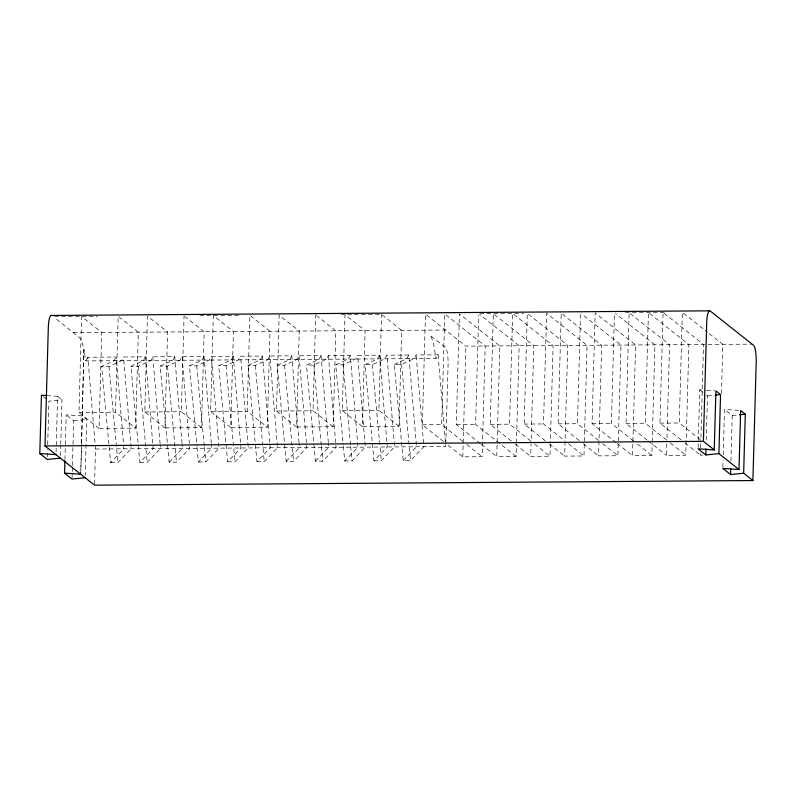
<?xml version="1.0" encoding="UTF-8"?>
<svg xmlns="http://www.w3.org/2000/svg" width="796" height="796" viewBox="0 0 796 796"><rect width="100%" height="100%" fill="white"/><g stroke="black" fill="none" stroke-linecap="round" stroke-linejoin="round"><path stroke-width="0.6" stroke-dasharray="3.98 2.98" d="M81.491 444.646L80.764 473.013L81.56 444.486M81.52 443.412L83.928 349.663L83.222 346.29L81.491 340.648L79.729 337.693L54.198 317.475M47.352 456.974L47.561 449.531M47.7 444.566L48.914 401.154L61.998 399.831L60.755 444.476M56.048 452.168L57.611 396.358L47.203 395.632M60.446 455.64L60.725 445.72M64.934 459.481L65.312 445.84M65.352 444.596L66.177 414.835L82.356 415.96L86.754 419.432L85.202 475.242M72.078 477.819L72.217 472.854M72.247 471.61L72.386 466.655M72.416 465.411L72.973 445.571M73.013 444.327L73.67 420.766L66.177 414.835M99.062 428.377L78.953 412.447L81.63 316.519L101.739 332.449L99.062 428.377L135.638 428.119L138.315 332.191L118.206 316.261L115.529 412.189L135.638 428.119M81.6 443.243L83.928 349.663L85.799 360.926L436.059 358.479L438.108 354.807L416.159 354.956L414.109 358.628L401.592 364.409L394.279 364.459L403.234 460.585L410.557 460.536L423.84 446.705L416.159 354.956M94.545 483.948L95.52 449.004L87.849 357.255L116.226 357.056L123.907 448.805L110.624 462.635L101.659 366.508L114.176 360.727L116.226 357.056M164.901 427.91L144.782 411.98L147.469 316.062L167.578 331.992L164.901 427.91L201.478 427.661L204.154 331.733L185 316.559M201.478 427.661L181.369 411.731L184.045 315.803M230.74 427.452L210.622 411.522L213.308 315.594L233.417 331.524L230.74 427.452L267.317 427.193L269.993 331.265L249.884 315.345L247.208 411.263L267.317 427.193M296.58 426.994L276.461 411.064L279.147 315.136L299.256 331.066L296.58 426.994L333.156 426.736L335.832 330.808L316.679 315.644M333.156 426.736L313.047 410.806L315.723 314.878M362.419 426.527L342.3 410.607L344.986 314.679L365.095 330.609L362.419 426.527L398.995 426.278L401.672 330.35L381.563 314.42L341.325 314.699M398.995 426.278L378.876 410.348L381.563 314.42M443.551 441.571L422.358 424.795L425.452 314.112L465.899 346.151L752.081 344.141M462.864 441.442L441.671 424.666L444.765 313.982L485.212 346.011L482.127 456.695L462.814 456.824L447.402 444.626M445.85 444.078L448.068 364.648A14.965 3.124 89.6 0 0 445.392 347.434L429.989 335.235C434.616 341.972 434.228 350.797 436.059 358.479M480.386 443.621L456.307 424.557L459.401 313.873L499.848 345.912L496.754 456.596L516.067 456.456L516.415 444.158M462.814 456.824L465.899 346.151M516.067 456.456L475.62 424.427L478.675 314.967M511.44 441.103L490.246 424.318L493.341 313.634L533.788 345.673L531.071 442.825M530.753 440.964L509.559 424.188L512.654 313.505L553.101 345.534L550.384 442.695M516.445 442.924L519.161 345.772L479.67 314.5M545.379 440.865L524.196 424.079L527.28 313.405L567.737 345.434L564.643 456.118L583.956 455.979L587.05 345.295L546.593 313.266L543.509 423.95L564.692 440.725M550.354 443.919L550.006 456.217L530.693 456.357L531.041 444.059M579.319 440.626L558.135 423.85L561.23 313.166L601.677 345.195L598.582 455.879L617.895 455.74L620.989 345.056L581.508 313.793M598.632 440.486L577.448 423.711L580.543 313.027M616.154 442.675L592.075 423.611L595.169 312.928L635.616 344.957L632.531 455.64L651.844 455.501L652.183 443.203M633.546 441.014L611.388 423.472L614.452 314.022M647.208 440.148L626.024 423.373L629.119 312.689L669.565 344.718L666.919 439.412M666.521 440.019L645.337 423.233L648.432 312.549L688.878 344.588L686.232 439.283M652.222 441.979L654.929 344.827L615.447 313.554M681.157 439.909L659.964 423.134L663.058 312.45L703.505 344.479L700.798 441.641M686.202 440.506L685.784 455.272L666.471 455.402L666.889 440.646M700.47 439.78L679.277 422.994L682.371 312.311L707.415 332.141M698.112 447.581L699.724 389.781L705.505 390.189M702.828 455.153L700.42 455.163L700.48 452.705M700.619 447.79L700.759 442.865M706.221 440.188L707.465 395.91L704.56 393.612M721.445 393.542L722.818 344.35L708.37 332.907M722.867 467.192L723.067 459.809M723.206 454.894L724.479 409.383L739.504 410.428M730.947 461.013L732.211 415.512L724.479 409.383M85.799 360.926L87.849 357.255M145.489 356.857L143.439 360.528L130.922 366.299L139.877 462.436L153.17 448.606L145.489 356.857L123.539 357.006L121.489 360.678L108.982 366.459L101.659 366.508M182.015 443.501L174.752 356.648L152.802 356.807L150.752 360.479L138.235 366.25L130.922 366.299M174.752 356.648L172.702 360.319L160.185 366.1L169.14 462.227L176.463 462.178L189.746 448.347L189.438 444.675M211.278 443.302L204.015 356.449L182.065 356.598L180.015 360.27L167.498 366.051L160.185 366.1M204.015 356.449L201.965 360.12L189.448 365.891L196.911 445.999M233.278 356.24L231.228 359.911L218.711 365.682L227.666 461.819L240.949 447.989L233.278 356.24L211.328 356.399L209.278 360.071L196.761 365.842L189.448 365.891M262.541 356.041L260.491 359.712L247.974 365.483L256.929 461.61L270.212 447.79L262.541 356.041L240.591 356.19L238.541 359.862L226.024 365.633L218.711 365.682M299.067 442.685L291.794 355.832L269.854 355.981L267.804 359.653L255.287 365.434L247.974 365.483M291.794 355.832L289.744 359.503L277.237 365.274L286.192 461.411L293.505 461.362L306.788 447.531L306.48 443.86M328.33 442.486L321.057 355.623L299.117 355.782L297.067 359.454L284.55 365.225L277.237 365.274M321.057 355.623L319.007 359.295L306.49 365.075L315.455 461.202L322.768 461.153L336.051 447.322L335.743 443.651M343.335 446.208L344.718 461.003L358.001 447.173L350.32 355.424L328.38 355.573L326.33 359.245L313.813 365.026L306.49 365.075M350.32 355.424L348.27 359.095L335.753 364.866L343.225 444.974M379.583 355.215L377.533 358.887L365.016 364.668L373.971 460.794L387.264 446.964L379.583 355.215L357.633 355.374L355.583 359.046L343.076 364.817L335.753 364.866M403.234 460.585L416.527 446.765L408.845 355.016L386.896 355.165L384.846 358.837L372.329 364.608L365.016 364.668M408.845 355.016L406.796 358.688L394.279 364.459M110.624 462.635L117.937 462.585L131.221 448.755L123.539 357.006M139.877 462.436L147.2 462.376L160.484 448.556L160.175 444.884M169.14 462.227L182.433 448.397L182.125 444.725M197.03 447.233L198.403 462.018L211.696 448.198L211.388 444.526M198.403 462.018L205.716 461.969L219.009 448.148L211.328 356.399M227.666 461.819L234.979 461.77L248.272 447.939L240.591 356.19M256.929 461.61L264.242 461.561L277.525 447.73L269.854 355.981M286.192 461.411L299.475 447.581L299.167 443.909M315.455 461.202L328.738 447.372L328.43 443.71M344.718 461.003L352.031 460.944L365.314 447.123L357.633 355.374M373.971 460.794L381.294 460.745L394.577 446.914L386.896 355.165M73.67 420.766L86.754 419.432M707.465 395.91L714.599 395.184M732.211 415.512L738.161 414.915M54.476 316.709L97.48 316.41M199.895 315.694L238.909 315.415M479.928 313.733L523.629 313.425M625.457 312.709L665.476 312.43M73.361 332.648L445.561 330.041M78.953 412.447L115.529 412.189M144.782 411.98L181.369 411.731M210.622 411.522L247.208 411.263M276.461 411.064L313.047 410.806M342.3 410.607L378.876 410.348M422.358 424.795L441.671 424.666M456.307 424.557L475.62 424.427M490.246 424.318L509.559 424.188M524.196 424.079L543.509 423.95M558.135 423.85L577.448 423.711M592.075 423.611L611.388 423.472M626.024 423.373L645.337 423.233M659.964 423.134L679.277 422.994M95.52 449.004L445.79 446.556L445.481 442.884M706.659 390.269L714.748 390.826M699.724 389.781L703.594 392.846M685.008 442.964L700.42 455.163M670.371 443.064L685.784 455.272M648.173 440.914L666.471 455.402M637.397 444.069L651.844 455.501M617.119 443.442L632.531 455.64M602.492 443.541L617.895 455.74M583.179 443.68L598.582 455.879M568.543 443.78L583.956 455.979M549.23 443.909L564.643 456.118M534.604 444.019L550.006 456.217M515.291 444.148L530.693 456.357M481.341 444.387L496.754 456.596M466.715 444.486L482.127 456.695M57.611 396.358L61.998 399.831M43.302 396.716L47.044 399.682M401.592 364.409L410.557 460.536M372.329 364.608L381.294 460.745M343.076 364.817L350.538 444.924M350.648 446.158L352.031 460.944M313.813 365.026L321.276 445.133M321.385 446.367L322.768 461.153M284.55 365.225L293.505 461.362M255.287 365.434L264.242 461.561M226.024 365.633L234.979 461.77M196.761 365.842L204.224 445.949M204.343 447.183L205.716 461.969M167.498 366.051L176.463 462.178M138.235 366.25L147.2 462.376M108.982 366.459L117.937 462.585M438.108 354.807L445.372 441.661M328.38 355.573L335.643 442.427M299.117 355.782L306.38 442.636M182.065 356.598L189.339 443.452M152.802 356.807L160.076 443.661"/><path stroke-width="1.19" d="M752.897 480.545L743.653 473.212L745.295 414.189L740.658 410.507L739.006 469.54L718.897 453.611L720.549 394.587L715.903 390.906L714.251 449.939L703.395 441.342L706.689 323.285A14.965 3.124 89.6 0 1 710.201 310.977L753.513 345.275A14.965 3.124 89.6 0 1 756.2 362.488L752.897 480.545L94.515 485.162L60.377 458.128L47.282 459.451L39.8 453.521L41.432 395.234L46.049 395.552M60.377 458.128L45.004 445.949L48.307 327.892A14.965 3.124 89.6 0 1 51.81 315.584M85.132 477.729L72.038 479.053L64.556 473.123L64.904 460.725M718.897 453.611L705.813 454.944L705.982 448.795M743.653 473.212L730.569 474.545L730.738 468.396M715.783 395.065L720.549 394.587M739.355 414.786L745.295 414.189M50.994 315.455L709.385 310.838M45.004 445.949L703.395 441.342M714.251 449.939L698.072 448.815L705.813 454.944M739.006 469.54L722.828 468.416L730.569 474.545M39.8 453.521L55.979 454.645M64.556 473.123L80.734 474.247"/></g></svg>
